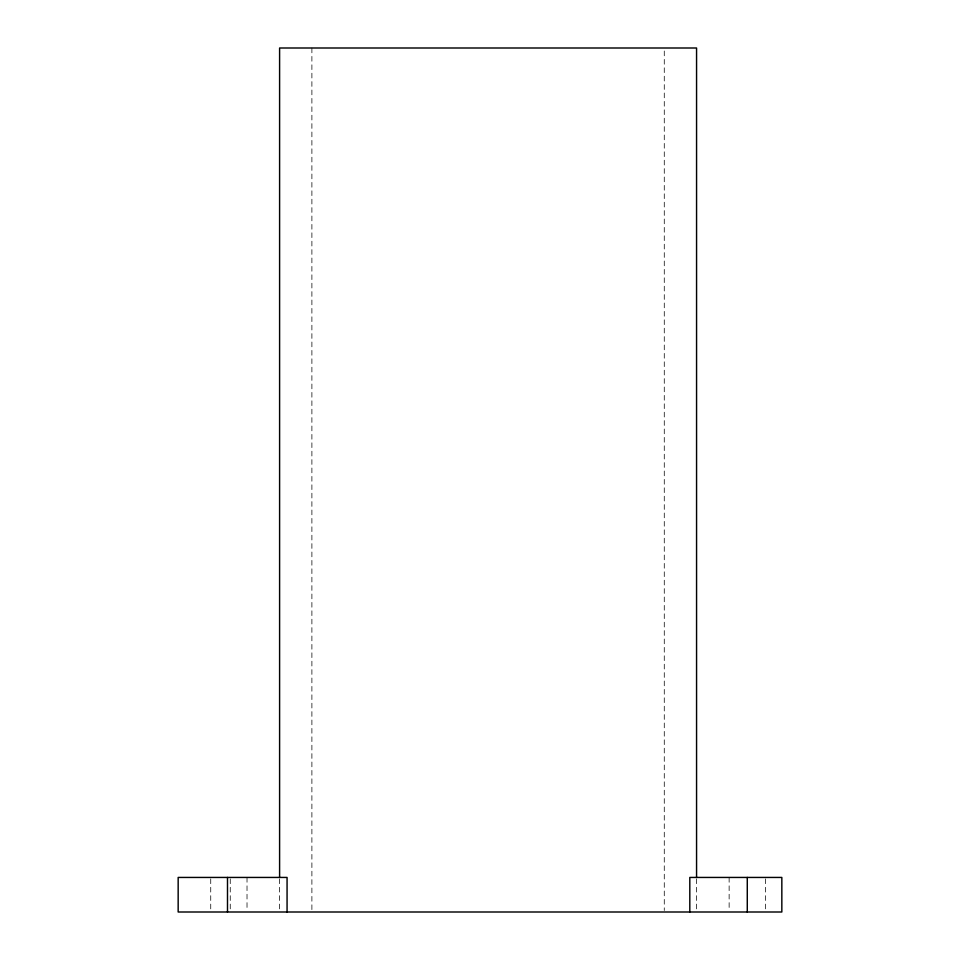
<?xml version="1.0" encoding="UTF-8"?>
<svg xmlns="http://www.w3.org/2000/svg" width="960" height="960" viewBox="0 0 960 960"><rect width="100%" height="100%" fill="white"/><g stroke="black" fill="none" stroke-linecap="round" stroke-linejoin="round"><path stroke-width="0.72" stroke-dasharray="4.8 3.6" d="M765.42 878.88L765.42 910.56M729.132 877.44L729.132 910.56M696.564 878.88L696.564 910.56M664.272 51L664.272 910.5M311.892 48L311.892 910.5M279.6 878.88L279.6 910.56M247.02 877.44L247.02 910.56M230.256 878.88L230.256 910.56M210.732 878.88L210.732 910.56"/><path stroke-width="1.44" d="M747.276 877.44L747.276 912M696.564 877.44L696.564 48L279.6 48L279.6 877.44M689.808 912L689.808 877.44L781.836 877.44L781.836 912L178.164 912L178.164 877.44L287.064 877.44L287.064 912M227.496 877.44L227.496 912"/></g></svg>
